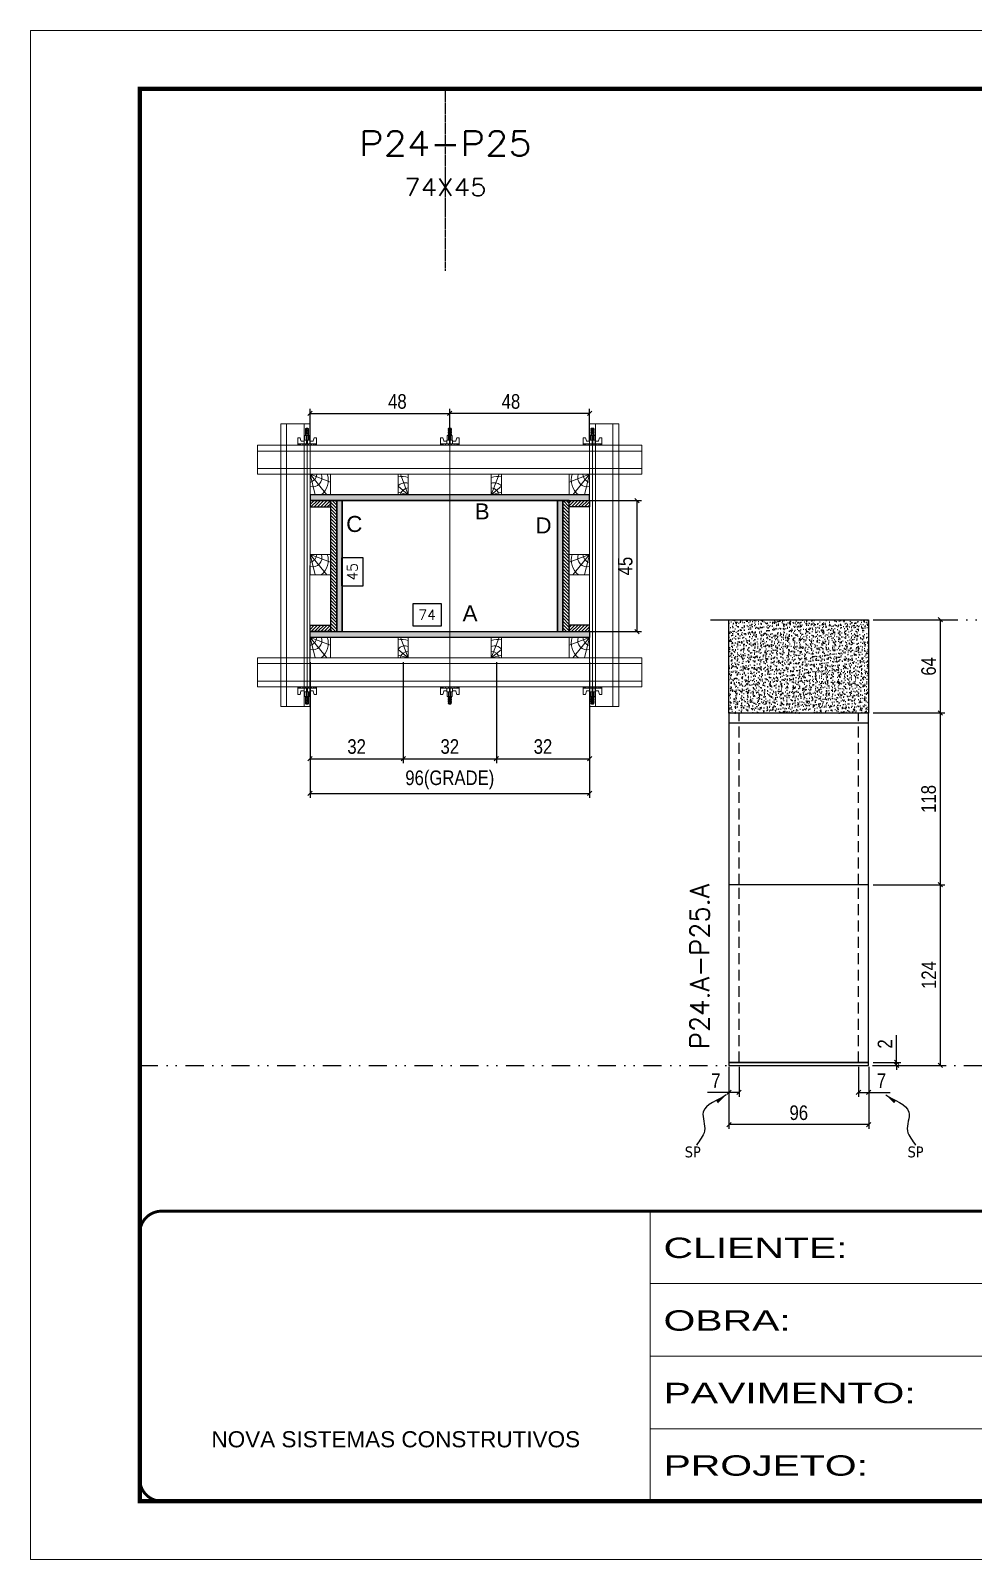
# Model space of a CAD drawing. Extents: x 14400 to 27878, y -21631 to 6985.
# Drawn here: x 17583 to 18231, y -5551 to -4501 of the extents above; entities that cross this region are included whole.
import ezdxf
from ezdxf.enums import TextEntityAlignment as Align

# ---------------------------------------------------------------- set-up
doc = ezdxf.new("R2010")
doc.units = 0
for name, pattern in [('CONTINUO', [0]), ('DASHED', [0.75, 0.5, -0.25]), ('DIVIDE2', [0.625, 0.25, -0.125, 0, -0.125, 0, -0.125]), ('HIDDEN', [0.375, 0.25, -0.125])]:
    doc.linetypes.add(name, pattern=pattern)
for name, color, linetype in [('CHAPA', 1, 'Continuous'), ('COTA', 241, 'Continuous'), ('MEIO_PONT', 93, 'Continuous'), ('Nível', 160, 'Continuous'), ('Painéis', 200, 'Continuous'), ('SARR_2.2x7', 40, 'Continuous'), ('SARRAFO', 251, 'Continuous'), ('Sarrafo de Pressão', 42, 'HIDDEN'), ('texto', 7, 'Continuous'), ('Texto de Titulo', 7, 'Continuous'), ('Texto Qtd Sarr', 242, 'Continuous'), ('TEXTO_GERAL', 7, 'Continuous')]:
    doc.layers.add(name, color=color, linetype=linetype)
for name, color, linetype, lineweight in [('Folhas', 255, 'Continuous', 9), ('Hachura', 251, 'Continuous', 9), ('Madeira', 126, 'Continuous', 18), ('Perfil Metálico', 224, 'Continuous', 18), ('SARRAFO DE PRESSAO', 251, 'DASHED', 9), ('Texto Seção', 7, 'Continuous', 15)]:
    doc.layers.add(name, color=color, linetype=linetype, lineweight=lineweight)
doc.styles.add('ARIAL', font='arial.ttf')
doc.styles.add('COTA TECNICA', font='techl___.ttf', dxfattribs={"height": 10})
doc.styles.add('COTA TECNICA 2X', font='techl___.ttf', dxfattribs={"height": 10})
doc.styles.add('COTA TECNICA-50', font='techl___.ttf', dxfattribs={"height": 10})
doc.styles.add('REGUA-120', font='ROMANS.shx', dxfattribs={"height": 15})
doc.styles.add('ROMANS', font='romans.shx')
doc.styles.get("Standard").update_dxf_attribs({"font": 'arial.ttf'})
doc.styles.add('Tecnologia', font='')
doc.styles.get('Tecnologia').set_extended_font_data('Forgotten Futurist')
doc.dimstyles.new('COTA PAINEL-50', dxfattribs={"dimtxt": 10, "dimasz": 3, "dimexe": 3, "dimexo": 3, "dimgap": 3, "dimtad": 1, "dimdec": 1, "dimzin": 12, "dimdsep": 46, "dimtxsty": 'COTA TECNICA-50', "dimblk1": 'OBLIQUE', "dimblk2": 'OBLIQUE', "dimsah": 1, "dimcen": 0.9, "dimclrd": 4, "dimclre": 4, "dimclrt": 240, "dimadec": 1, "dimazin": 3, "dimtfac": 1, "dimtdec": 1, "dimtmove": 0, "dimatfit": 3, "dimfxl": 1, "dimtolj": 1, "dimtzin": 12, "dimarcsym": 0})
doc.dimstyles.new('PAINEL', dxfattribs={"dimtxt": 10, "dimasz": 3, "dimexe": 3, "dimexo": 3, "dimgap": 3, "dimtad": 1, "dimdec": 1, "dimzin": 12, "dimdsep": 46, "dimtxsty": 'COTA TECNICA', "dimblk1": 'OBLIQUE', "dimblk2": 'OBLIQUE', "dimsah": 1, "dimcen": 0.9, "dimclrd": 4, "dimclre": 4, "dimclrt": 240, "dimadec": 1, "dimazin": 3, "dimtfac": 1, "dimtdec": 1, "dimtmove": 0, "dimatfit": 3, "dimfxl": 1, "dimtolj": 1, "dimtzin": 12, "dimarcsym": 0})
doc.dimstyles.new('SECAO PILAR', dxfattribs={"dimtxt": 10, "dimasz": 3, "dimexe": 3, "dimexo": 3, "dimgap": 3, "dimtad": 1, "dimdec": 1, "dimlfac": 0.5, "dimzin": 12, "dimdsep": 46, "dimtxsty": 'COTA TECNICA 2X', "dimblk1": 'OBLIQUE', "dimblk2": 'OBLIQUE', "dimsah": 1, "dimcen": 0.9, "dimclrd": 256, "dimclre": 256, "dimclrt": 256, "dimadec": 1, "dimazin": 3, "dimtfac": 1, "dimtdec": 1, "dimtmove": 0, "dimatfit": 3, "dimfxl": 1, "dimtolj": 1, "dimtzin": 12, "dimarcsym": 0})
doc.dimstyles.new('SECÇÃO 2', dxfattribs={"dimtxt": 7, "dimasz": 6, "dimexe": 0.18, "dimexo": 2, "dimgap": -4, "dimtad": 3, "dimdec": 1, "dimlfac": 0.5, "dimzin": 12, "dimdsep": 46, "dimtxsty": 'ROMANS', "dimblk": 'ARCHTICK', "dimcen": 0.09, "dimse1": 1, "dimse2": 1, "dimsd1": 1, "dimsd2": 1, "dimclrd": 180, "dimclre": 5, "dimclrt": 1, "dimadec": 0, "dimazin": 3, "dimtfac": 1, "dimtdec": 1, "dimtofl": 0, "dimtmove": 0, "dimatfit": 3, "dimldrblk": 'ARCHTICK', "dimfxl": 1, "dimtolj": 1, "dimtzin": 0, "dimarcsym": 0})
doc.dimstyles.get("Standard").update_dxf_attribs({"dimtxt": 0.18, "dimasz": 0.18, "dimexe": 0.18, "dimexo": 0.0625, "dimgap": 0.09, "dimtad": 0, "dimtih": 1, "dimtoh": 1, "dimdec": 4, "dimzin": 0, "dimdsep": 46, "dimtxsty": 'Standard', "dimcen": 0.09, "dimadec": 0, "dimazin": 0, "dimtfac": 1, "dimtdec": 4, "dimtofl": 0, "dimtmove": 0, "dimatfit": 3, "dimfxl": 1, "dimtolj": 1, "dimtzin": 0, "dimarcsym": 0})

# ---------------------------------------------------------------- blocks, each defined once
blk = doc.blocks.new('9999999999')
at = {"color": 30, "linetype": 'CONTINUO'}
for p, q in [((98564.6, 34230.2), (98564.6, 34429.4)), ((98564.6, 34379.6), (99584, 34379.6)), ((98564.6, 34329.8), (99488, 34329.8)), ((98564.6, 34280), (99488, 34280))]:
    blk.add_line(p, q, dxfattribs=at)
at = {"color": 30, "linetype": 'CONTINUO', "const_width": 2}
blk.add_lwpolyline([(99584, 34230.2), (99584, 34414.4, 0.414214), (99569, 34429.4), (98229, 34429.4, 0.414214), (98214, 34414.4), (98214, 34245.2, 0.414214), (98229, 34230.2), (99584, 34230.2)], format="xyb", dxfattribs=at)
at = {"layer": 'Folhas'}
blk.add_lwpolyline([(98139, 34190.2), (99624, 34190.2), (99624, 35240.2), (98139, 35240.2)], close=True, dxfattribs=at)
at = {"layer": 'Folhas', "color": 30, "const_width": 3}
blk.add_lwpolyline([(98214, 34230.2), (99584, 34230.2), (99584, 35200.2), (98214, 35200.2)], close=True, dxfattribs=at)
at = {"color": 7, "linetype": 'Continuous', "ltscale": 5, "style": 'ARIAL'}
blk.add_text('NOVA SISTEMAS CONSTRUTIVOS', height=11.059, dxfattribs=at).set_placement((98263.2, 34267.2))
at = {"layer": 'Folhas', "color": 7, "style": 'Tecnologia', "width": 1.5}
for s, p in [('CLIENTE:', (98573.7, 34397.2)), ('OBRA:', (98573.7, 34347.3)), ('PAVIMENTO:', (98573.7, 34297.5)), ('PROJETO:', (98573.7, 34247.7))]:
    blk.add_text(s, height=14, dxfattribs=at).set_placement(p)
blk = doc.blocks.new('titulo1')
at = {"layer": 'Defpoints', "color": 252, "linetype": 'HIDDEN', "ltscale": 2}
blk.add_line((0, 0), (0, 125), dxfattribs=at)
at = {"layer": 'Defpoints', "style": 'ROMANS', "oblique": 15}
blk.add_attdef('FOLHA', text='', height=10, dxfattribs=at).set_placement((0, 15.6), align=Align.MIDDLE_CENTER)
at = {"layer": 'Texto Qtd Sarr', "color": 3, "style": 'ROMANS', "oblique": 15}
for tag, height, p in [('TITULO', 17, (0, 71.4)), ('SEÇÃO', 12, (0, 41.5))]:
    blk.add_attdef(tag, text='', height=height, dxfattribs=at).set_placement(p, align=Align.MIDDLE_CENTER)
blk = doc.blocks.new('*D2162')
at = {"layer": 'COTA', "color": 180, "lineweight": -2, "transparency": 16777216}
for p, q in [((17865.6, -4894.8), (17845.9, -4894.8)), ((17845.9, -4894.8), (17845.9, -4909.8)), ((17865.6, -4909.8), (17865.6, -4894.8)), ((17845.9, -4909.8), (17865.6, -4909.8))]:
    blk.add_line(p, q, dxfattribs=at)
at = {"layer": 'Defpoints', "color": 0, "transparency": 16777216}
for p in [(17797.4, -4913.8), (17945.4, -4913.8), (17945.4, -4913.8)]:
    blk.add_point(p, dxfattribs=at)
at = {"layer": 'COTA', "color": 1, "transparency": 16777216, "insert": (17855.8, -4902.3), "char_height": 7, "attachment_point": 5, "style": 'ROMANS'}
blk.add_mtext('\\A1;74', dxfattribs=at)
blk = doc.blocks.new('_ArchTick')
at = {"color": 0, "linetype": 'ByBlock', "const_width": 0.15}
blk.add_lwpolyline([(-0.5, -0.5), (0.5, 0.5)], dxfattribs=at)
blk = doc.blocks.new('*D2163')
at = {"layer": 'COTA', "color": 180, "lineweight": -2, "transparency": 16777216}
for p, q in [((17812, -4863.1), (17797, -4863.1)), ((17797, -4863.1), (17797, -4882.4)), ((17812, -4882.4), (17812, -4863.1)), ((17797, -4882.4), (17812, -4882.4))]:
    blk.add_line(p, q, dxfattribs=at)
at = {"layer": 'Defpoints', "color": 0, "transparency": 16777216}
for p in [(17797.4, -4823.8), (17816, -4823.8), (17797.4, -4913.8)]:
    blk.add_point(p, dxfattribs=at)
at = {"layer": 'COTA', "color": 1, "transparency": 16777216, "insert": (17804.5, -4872.8), "char_height": 7, "attachment_point": 5, "rotation": 90, "style": 'ROMANS'}
blk.add_mtext('\\A1;45', dxfattribs=at)
blk = doc.blocks.new('_Oblique')
at = {"color": 0, "linetype": 'ByBlock', "lineweight": -2}
blk.add_line((-0.5, -0.5), (0.5, 0.5), dxfattribs=at)
blk = doc.blocks.new('*D2183')
at = {"layer": 'COTA', "lineweight": -2, "transparency": 16777216}
for p, q in [((17952, -4823.8), (18003, -4823.8)), ((18000, -4913.8), (18000, -4823.8)), ((17952, -4913.8), (18003, -4913.8))]:
    blk.add_line(p, q, dxfattribs=at)
at = {"layer": 'Defpoints', "color": 0, "transparency": 16777216}
for p in [(17949, -4823.8), (18000, -4823.8), (17949, -4913.8)]:
    blk.add_point(p, dxfattribs=at)
at = {"layer": 'COTA', "lineweight": -2, "transparency": 16777216, "xscale": 3, "yscale": 3, "zscale": 3}
for p, rotation in [((18000, -4823.8), 90), ((18000, -4913.8), 270)]:
    blk.add_blockref('_Oblique', p, dxfattribs=dict(at, rotation=rotation))
at = {"layer": 'COTA', "transparency": 16777216, "insert": (17991.9, -4868.8), "char_height": 10, "attachment_point": 5, "rotation": 90, "style": 'COTA TECNICA 2X'}
blk.add_mtext('\\A1;45', dxfattribs=at)
blk = doc.blocks.new('*D2164')
at = {"layer": 'COTA', "lineweight": -2, "transparency": 16777216}
for p, q in [((17775.4, -4934.8), (17775.4, -5027.9)), ((17967.4, -4934.8), (17967.4, -5027.9)), ((17775.4, -5024.9), (17967.4, -5024.9))]:
    blk.add_line(p, q, dxfattribs=at)
at = {"layer": 'Defpoints', "color": 0, "transparency": 16777216}
for p in [(17775.4, -4931.8), (17967.4, -4931.8), (17967.4, -5024.9)]:
    blk.add_point(p, dxfattribs=at)
at = {"layer": 'COTA', "lineweight": -2, "transparency": 16777216, "xscale": 3, "yscale": 3, "zscale": 3, "rotation": 180}
blk.add_blockref('_Oblique', (17775.4, -5024.9), dxfattribs=at)
at = {"layer": 'COTA', "lineweight": -2, "transparency": 16777216, "xscale": 3, "yscale": 3, "zscale": 3}
blk.add_blockref('_Oblique', (17967.4, -5024.9), dxfattribs=at)
at = {"layer": 'COTA', "transparency": 16777216, "insert": (17871.4, -5015.7), "char_height": 10, "attachment_point": 5, "style": 'COTA TECNICA 2X'}
blk.add_mtext('\\A1;96(GRADE)', dxfattribs=at)
blk = doc.blocks.new('*D2165')
at = {"layer": 'COTA', "lineweight": -2, "transparency": 16777216}
for p, q in [((17903.4, -4934.8), (17903.4, -5004.1)), ((17967.4, -4934.8), (17967.4, -5004.1)), ((17903.4, -5001.1), (17967.4, -5001.1))]:
    blk.add_line(p, q, dxfattribs=at)
at = {"layer": 'Defpoints', "color": 0, "transparency": 16777216}
for p in [(17903.4, -4931.8), (17967.4, -4931.8), (17967.4, -5001.1)]:
    blk.add_point(p, dxfattribs=at)
at = {"layer": 'COTA', "lineweight": -2, "transparency": 16777216, "xscale": 3, "yscale": 3, "zscale": 3, "rotation": 180}
blk.add_blockref('_Oblique', (17903.4, -5001.1), dxfattribs=at)
at = {"layer": 'COTA', "lineweight": -2, "transparency": 16777216, "xscale": 3, "yscale": 3, "zscale": 3}
blk.add_blockref('_Oblique', (17967.4, -5001.1), dxfattribs=at)
at = {"layer": 'COTA', "transparency": 16777216, "insert": (17935.4, -4992.8), "char_height": 10, "attachment_point": 5, "style": 'COTA TECNICA 2X'}
blk.add_mtext('\\A1;32', dxfattribs=at)
blk = doc.blocks.new('*D2166')
at = {"layer": 'COTA', "lineweight": -2, "transparency": 16777216}
for p, q in [((17775.4, -4934.8), (17775.4, -5004.1)), ((17839.4, -4934.8), (17839.4, -5004.1)), ((17775.4, -5001.1), (17839.4, -5001.1))]:
    blk.add_line(p, q, dxfattribs=at)
at = {"layer": 'Defpoints', "color": 0, "transparency": 16777216}
for p in [(17775.4, -4931.8), (17839.4, -4931.8), (17839.4, -5001.1)]:
    blk.add_point(p, dxfattribs=at)
at = {"layer": 'COTA', "lineweight": -2, "transparency": 16777216, "xscale": 3, "yscale": 3, "zscale": 3, "rotation": 180}
blk.add_blockref('_Oblique', (17775.4, -5001.1), dxfattribs=at)
at = {"layer": 'COTA', "lineweight": -2, "transparency": 16777216, "xscale": 3, "yscale": 3, "zscale": 3}
blk.add_blockref('_Oblique', (17839.4, -5001.1), dxfattribs=at)
at = {"layer": 'COTA', "transparency": 16777216, "insert": (17807.4, -4992.8), "char_height": 10, "attachment_point": 5, "style": 'COTA TECNICA 2X'}
blk.add_mtext('\\A1;32', dxfattribs=at)
blk = doc.blocks.new('*D2167')
at = {"layer": 'COTA', "lineweight": -2, "transparency": 16777216}
for p, q in [((17839.4, -4934.8), (17839.4, -5004.1)), ((17903.4, -4934.8), (17903.4, -5004.1)), ((17839.4, -5001.1), (17903.4, -5001.1))]:
    blk.add_line(p, q, dxfattribs=at)
at = {"layer": 'Defpoints', "color": 0, "transparency": 16777216}
for p in [(17839.4, -4931.8), (17903.4, -4931.8), (17903.4, -5001.1)]:
    blk.add_point(p, dxfattribs=at)
at = {"layer": 'COTA', "lineweight": -2, "transparency": 16777216, "xscale": 3, "yscale": 3, "zscale": 3, "rotation": 180}
blk.add_blockref('_Oblique', (17839.4, -5001.1), dxfattribs=at)
at = {"layer": 'COTA', "lineweight": -2, "transparency": 16777216, "xscale": 3, "yscale": 3, "zscale": 3}
blk.add_blockref('_Oblique', (17903.4, -5001.1), dxfattribs=at)
at = {"layer": 'COTA', "transparency": 16777216, "insert": (17871.4, -4992.8), "char_height": 10, "attachment_point": 5, "style": 'COTA TECNICA 2X'}
blk.add_mtext('\\A1;32', dxfattribs=at)
blk = doc.blocks.new('*D2168')
at = {"layer": 'COTA', "lineweight": -2, "transparency": 16777216}
for p, q in [((17775.4, -4782.8), (17775.4, -4760.9)), ((17775.4, -4763.9), (17871.4, -4763.9)), ((17871.4, -4782.8), (17871.4, -4760.9))]:
    blk.add_line(p, q, dxfattribs=at)
at = {"layer": 'Defpoints', "color": 0, "transparency": 16777216}
for p in [(17871.4, -4763.9), (17775.4, -4785.8), (17871.4, -4785.8)]:
    blk.add_point(p, dxfattribs=at)
at = {"layer": 'COTA', "lineweight": -2, "transparency": 16777216, "xscale": 3, "yscale": 3, "zscale": 3, "rotation": 180}
blk.add_blockref('_Oblique', (17775.4, -4763.9), dxfattribs=at)
at = {"layer": 'COTA', "lineweight": -2, "transparency": 16777216, "xscale": 3, "yscale": 3, "zscale": 3}
blk.add_blockref('_Oblique', (17871.4, -4763.9), dxfattribs=at)
at = {"layer": 'COTA', "transparency": 16777216, "insert": (17835.4, -4755.8), "char_height": 10, "attachment_point": 5, "style": 'COTA TECNICA 2X'}
blk.add_mtext('\\A1;48', dxfattribs=at)
blk = doc.blocks.new('*D2169')
at = {"layer": 'COTA', "lineweight": -2, "transparency": 16777216}
for p, q in [((17871.4, -4782.8), (17871.4, -4760.9)), ((17967.4, -4763.9), (17871.4, -4763.9)), ((17967.4, -4782.8), (17967.4, -4760.9))]:
    blk.add_line(p, q, dxfattribs=at)
at = {"layer": 'Defpoints', "color": 0, "transparency": 16777216}
for p in [(17871.4, -4763.9), (17871.4, -4785.8), (17967.4, -4785.8)]:
    blk.add_point(p, dxfattribs=at)
at = {"layer": 'COTA', "lineweight": -2, "transparency": 16777216, "xscale": 3, "yscale": 3, "zscale": 3, "rotation": 180}
blk.add_blockref('_Oblique', (17871.4, -4763.9), dxfattribs=at)
at = {"layer": 'COTA', "lineweight": -2, "transparency": 16777216, "xscale": 3, "yscale": 3, "zscale": 3}
blk.add_blockref('_Oblique', (17967.4, -4763.9), dxfattribs=at)
at = {"layer": 'COTA', "transparency": 16777216, "insert": (17913.4, -4755.8), "char_height": 10, "attachment_point": 5, "style": 'COTA TECNICA 2X'}
blk.add_mtext('\\A1;48', dxfattribs=at)
blk = doc.blocks.new('C')
at = {"layer": 'Hachura', "color": 0}
for p, q in [((0, 3.22), (0, -3.22)), ((0.45, 3.22), (0, 3.22)), ((0.46, 3.16), (0, 3.16)), ((0.46, 3.05), (0, 3.05)), ((0.46, 2.88), (0, 2.88)), ((0, 2.75), (0, -1.16)), ((0.46, 2.65), (0, 2.65)), ((0.46, 2.23), (0, 2.23)), ((0.46, 1.51), (0, 1.51)), ((0.39, 0.49), (0.17, 0.49)), ((0.45, -3.23), (0.45, 3.22)), ((0.45, 3.22), (2.58, 3.22)), ((1.74, 0.97), (0.45, 0.97)), ((1.45, 0.1), (0.45, 0.1)), ((1.35, 1.94), (1.35, 0.96)), ((2.58, 2.39), (1.47, 2.09)), ((1.74, -0.97), (1.74, 0.97)), ((1.74, 0.97), (1.74, 0.84)), ((1.74, 0.97), (1.74, 0.84)), ((1.74, 0.84), (3.35, 0.84)), ((3.35, 0.45), (1.74, 0.45)), ((2.58, 3.22), (2.58, 2.39)), ((3.32, 0.84), (3.32, -0.84)), ((3.35, 0.84), (3.35, -0.84)), ((3.68, 0.45), (3.35, 0.45)), ((3.84, -0.52), (3.35, 0.45)), ((3.35, 0.06), (3.67, -0.57)), ((3.68, 0.45), (4.16, -0.52)), ((3.72, 0.5), (4.25, -0.57)), ((4.37, -0.55), (3.83, 0.53)), ((4.15, 0.45), (3.93, 0.45)), ((4.42, -0.52), (3.93, 0.45)), ((4.15, 0.45), (4.26, 0.45)), ((4.26, 0.45), (4.74, -0.52)), ((4.3, 0.5), (4.83, -0.57)), ((4.95, -0.55), (4.41, 0.53)), ((4.51, 0.45), (4.84, 0.45)), ((5, -0.52), (4.51, 0.45)), ((4.84, 0.45), (5.32, -0.52)), ((4.88, 0.5), (5.41, -0.57)), ((5.53, -0.55), (4.99, 0.53)), ((5.58, -0.52), (5.09, 0.45)), ((5.42, 0.45), (5.09, 0.45)), ((5.58, -0.52), (5.09, 0.45)), ((5.42, 0.45), (5.74, -0.19)), ((5.46, 0.5), (5.74, -0.07)), ((5.74, 0.19), (5.57, 0.53)), ((5.74, 0.32), (5.68, 0.45)), ((5.68, 0.45), (5.74, 0.45)), ((5.74, 0.45), (5.9, 0.29)), ((5.74, 0.45), (5.74, -0.52)), ((5.9, -0.36), (5.9, 0.29)), ((0.45, 0), (0, 0)), ((0.46, -1.52), (0, -1.52)), ((0.46, -2.23), (0, -2.23)), ((0.46, -2.65), (0, -2.65)), ((0.46, -2.88), (0, -2.88)), ((0.46, -3.05), (0, -3.05)), ((0.46, -3.16), (0, -3.16)), ((0, -3.22), (2.57, -3.22)), ((0.08, -0.48), (0.29, -0.48)), ((0.29, -0.48), (0.4, -0.48)), ((0.45, 0), (0.45, -0.97)), ((0.45, -0.16), (1.45, -0.16)), ((0.45, -0.65), (0.45, -0.32)), ((0.45, -3.23), (0.45, -0.65)), ((0.45, -0.97), (1.74, -0.97)), ((1.35, -1.94), (1.35, -0.97)), ((2.58, -2.39), (1.47, -2.1)), ((3.35, -0.32), (1.74, -0.32)), ((3.35, -0.84), (1.74, -0.84)), ((2.58, -3.23), (2.58, -2.39)), ((3.35, -0.07), (3.58, -0.52)), ((3.35, -0.52), (3.58, -0.52)), ((3.84, -0.52), (4.16, -0.52)), ((4.42, -0.52), (4.74, -0.52)), ((4.63, -0.52), (4.74, -0.52)), ((5, -0.52), (5.32, -0.52)), ((5.58, -0.52), (5.74, -0.52)), ((5.74, -0.52), (5.9, -0.36)), ((5.74, -0.52), (5.74, -0.52))]:
    blk.add_line(p, q, dxfattribs=at)
for centre, radius, start, end in [((1.52, 1.94), 0.161, 104.7436, 180), ((1.44, -0.03), 0.129, 272.695, 87.305), ((3.81, 0.39), 0.143, 25.5688, 154.4312), ((4.39, 0.39), 0.143, 25.5688, 154.4312), ((4.97, 0.39), 0.143, 25.5688, 154.4312), ((5.55, 0.39), 0.143, 25.5688, 154.4312), ((0.17, -0.37), 0.174, 221.744, 317.8592), ((1.52, -1.94), 0.161, 180, 255.2564), ((3.71, -0.4), 0.174, 222.1408, 318.256), ((4.29, -0.4), 0.174, 222.1408, 318.256), ((4.87, -0.4), 0.174, 222.1408, 318.256), ((5.45, -0.4), 0.174, 222.1408, 318.256), ((5.61, -0.4), 0.174, 317.8592, 318.256)]:
    blk.add_arc(centre, radius, start, end, dxfattribs=at)
blk = doc.blocks.new('PONTALETE')
at = {"layer": 'Madeira'}
for q in [(2.71, 7), (7, 5.76), (7, 1.74)]:
    blk.add_line((0, 0), q, dxfattribs=at)
blk.add_lwpolyline([(0, 0), (7, 0), (7, 7), (0, 7)], close=True, dxfattribs=at)
for centre, radius, start, end in [((2.04, 0.06), 6.23, 37.2818, 109.0913), ((1.09, 0.9), 3.19, 343.603, 109.9847), ((-0.21, -0.78), 3.09, 14.6322, 86.0383)]:
    blk.add_arc(centre, radius, start, end, dxfattribs=at)
blk = doc.blocks.new('MEIO PONTALETE')
at = {"layer": 'Madeira'}
for q in [(2.71, 7), (3.5, 2.88), (3.5, 0.87)]:
    blk.add_line((0, 0), q, dxfattribs=at)
blk.add_lwpolyline([(0, 0), (3.5, 0), (3.5, 7), (0, 7)], close=True, dxfattribs=at)
for centre, radius, start, end in [((2.04, 0.06), 6.23, 76.4499, 109.0913), ((1.09, 0.9), 3.19, 40.9063, 109.9847), ((-0.21, -0.78), 3.09, 14.6322, 86.0383)]:
    blk.add_arc(centre, radius, start, end, dxfattribs=at)
blk = doc.blocks.new('*D2154')
at = {"layer": 'COTA', "color": 4, "lineweight": -2, "transparency": 16777216}
for p, q in [((18063.1, -5212.7), (18063.1, -5255.4)), ((18159.1, -5212.7), (18159.1, -5255.4)), ((18159.1, -5252.4), (18063.1, -5252.4))]:
    blk.add_line(p, q, dxfattribs=at)
at = {"layer": 'Defpoints', "color": 0, "transparency": 16777216}
for p in [(18063.1, -5209.7), (18159.1, -5209.7), (18063.1, -5252.4)]:
    blk.add_point(p, dxfattribs=at)
at = {"layer": 'COTA', "color": 4, "lineweight": -2, "transparency": 16777216, "xscale": 3, "yscale": 3, "zscale": 3, "rotation": 180}
blk.add_blockref('_Oblique', (18063.1, -5252.4), dxfattribs=at)
at = {"layer": 'COTA', "color": 4, "lineweight": -2, "transparency": 16777216, "xscale": 3, "yscale": 3, "zscale": 3}
blk.add_blockref('_Oblique', (18159.1, -5252.4), dxfattribs=at)
at = {"layer": 'COTA', "color": 240, "transparency": 16777216, "insert": (18111.1, -5244.3), "char_height": 10, "attachment_point": 5, "style": 'COTA TECNICA'}
blk.add_mtext('\\A1;96', dxfattribs=at)
blk = doc.blocks.new('*D2155')
at = {"layer": 'COTA', "color": 4, "lineweight": -2, "transparency": 16777216}
for p, q in [((18152.1, -5212.7), (18152.1, -5233.3)), ((18159.1, -5214.7), (18159.1, -5233.3)), ((18152.1, -5230.3), (18159.1, -5230.3)), ((18159.1, -5230.3), (18173.8, -5230.3))]:
    blk.add_line(p, q, dxfattribs=at)
at = {"layer": 'Defpoints', "color": 0, "transparency": 16777216}
for p in [(18152.1, -5209.7), (18159.1, -5211.7), (18159.1, -5230.3)]:
    blk.add_point(p, dxfattribs=at)
at = {"layer": 'COTA', "color": 4, "lineweight": -2, "transparency": 16777216, "xscale": 3, "yscale": 3, "zscale": 3, "rotation": 180}
blk.add_blockref('_Oblique', (18152.1, -5230.3), dxfattribs=at)
at = {"layer": 'COTA', "color": 4, "lineweight": -2, "transparency": 16777216, "xscale": 3, "yscale": 3, "zscale": 3}
blk.add_blockref('_Oblique', (18159.1, -5230.3), dxfattribs=at)
at = {"layer": 'COTA', "color": 240, "transparency": 16777216, "insert": (18167.9, -5222.2), "char_height": 10, "attachment_point": 5, "style": 'COTA TECNICA-50'}
blk.add_mtext('\\A1;7', dxfattribs=at)
blk = doc.blocks.new('*D2156')
at = {"layer": 'COTA', "color": 4, "lineweight": -2, "transparency": 16777216}
for p, q in [((18063.1, -5214.7), (18063.1, -5233.3)), ((18070.1, -5212.7), (18070.1, -5233.3)), ((18063.1, -5230.3), (18048.3, -5230.3)), ((18070.1, -5230.3), (18063.1, -5230.3))]:
    blk.add_line(p, q, dxfattribs=at)
at = {"layer": 'Defpoints', "color": 0, "transparency": 16777216}
for p in [(18063.1, -5211.7), (18070.1, -5209.7), (18063.1, -5230.3)]:
    blk.add_point(p, dxfattribs=at)
at = {"layer": 'COTA', "color": 4, "lineweight": -2, "transparency": 16777216, "xscale": 3, "yscale": 3, "zscale": 3, "rotation": 180}
blk.add_blockref('_Oblique', (18063.1, -5230.3), dxfattribs=at)
at = {"layer": 'COTA', "color": 4, "lineweight": -2, "transparency": 16777216, "xscale": 3, "yscale": 3, "zscale": 3}
blk.add_blockref('_Oblique', (18070.1, -5230.3), dxfattribs=at)
at = {"layer": 'COTA', "color": 240, "transparency": 16777216, "insert": (18054.2, -5222.2), "char_height": 10, "attachment_point": 5, "style": 'COTA TECNICA-50'}
blk.add_mtext('\\A1;7', dxfattribs=at)
blk = doc.blocks.new('*D2177')
at = {"layer": 'COTA', "color": 4, "linetype": 'ByBlock', "lineweight": -2, "transparency": 16777216}
for p, q in [((18162.1, -5087.7), (18211.4, -5087.7)), ((18208.4, -5211.7), (18208.4, -5087.7)), ((18162.1, -5211.7), (18211.4, -5211.7))]:
    blk.add_line(p, q, dxfattribs=at)
at = {"layer": 'Defpoints', "color": 0, "linetype": 'ByBlock', "transparency": 16777216}
for p in [(18159.1, -5087.7), (18208.4, -5087.7), (18159.1, -5211.7)]:
    blk.add_point(p, dxfattribs=at)
at = {"layer": 'COTA', "color": 4, "linetype": 'ByBlock', "lineweight": -2, "transparency": 16777216, "xscale": 3, "yscale": 3, "zscale": 3}
for p, rotation in [((18208.4, -5087.7), 90), ((18208.4, -5211.7), 270)]:
    blk.add_blockref('_Oblique', p, dxfattribs=dict(at, rotation=rotation))
at = {"layer": 'COTA', "color": 240, "linetype": 'ByBlock', "transparency": 16777216, "insert": (18200.4, -5149.7), "char_height": 10, "attachment_point": 5, "rotation": 90, "style": 'COTA TECNICA'}
blk.add_mtext('\\A1;124', dxfattribs=at)
blk = doc.blocks.new('*D2157')
at = {"layer": 'COTA', "color": 4, "lineweight": -2, "transparency": 16777216}
for p, q in [((18178.3, -5209.7), (18178.3, -5190.9)), ((18162.1, -5209.7), (18181.3, -5209.7)), ((18162.1, -5211.7), (18181.3, -5211.7)), ((18178.3, -5211.7), (18178.3, -5209.7)), ((18178.3, -5211.7), (18178.3, -5214.7))]:
    blk.add_line(p, q, dxfattribs=at)
at = {"layer": 'Defpoints', "color": 0, "transparency": 16777216}
for p in [(18159.1, -5209.7), (18159.1, -5211.7), (18178.3, -5211.7)]:
    blk.add_point(p, dxfattribs=at)
at = {"layer": 'COTA', "color": 4, "lineweight": -2, "transparency": 16777216, "xscale": 3, "yscale": 3, "zscale": 3}
for p, rotation in [((18178.3, -5209.7), 270), ((18178.3, -5211.7), 90)]:
    blk.add_blockref('_Oblique', p, dxfattribs=dict(at, rotation=rotation))
at = {"layer": 'COTA', "color": 240, "transparency": 16777216, "insert": (18170.3, -5197), "char_height": 10, "attachment_point": 5, "rotation": 90, "style": 'COTA TECNICA-50'}
blk.add_mtext('\\A1;2', dxfattribs=at)
blk = doc.blocks.new('*D2178')
at = {"layer": 'COTA', "color": 4, "linetype": 'ByBlock', "lineweight": -2, "transparency": 16777216}
for p, q in [((18162.1, -5087.7), (18211.4, -5087.7)), ((18208.4, -5211.7), (18208.4, -5087.7)), ((18162.1, -5211.7), (18211.4, -5211.7))]:
    blk.add_line(p, q, dxfattribs=at)
at = {"layer": 'Defpoints', "color": 0, "linetype": 'ByBlock', "transparency": 16777216}
for p in [(18159.1, -5087.7), (18208.4, -5087.7), (18159.1, -5211.7)]:
    blk.add_point(p, dxfattribs=at)
at = {"layer": 'COTA', "color": 4, "linetype": 'ByBlock', "lineweight": -2, "transparency": 16777216, "xscale": 3, "yscale": 3, "zscale": 3}
for p, rotation in [((18208.4, -5087.7), 90), ((18208.4, -5211.7), 270)]:
    blk.add_blockref('_Oblique', p, dxfattribs=dict(at, rotation=rotation))
at = {"layer": 'COTA', "color": 240, "linetype": 'ByBlock', "transparency": 16777216, "insert": (18200.4, -5149.7), "char_height": 10, "attachment_point": 5, "rotation": 90, "style": 'COTA TECNICA'}
blk.add_mtext('\\A1;124', dxfattribs=at)
blk = doc.blocks.new('*D2179')
at = {"layer": 'COTA', "color": 4, "lineweight": -2, "transparency": 16777216}
for p, q in [((18162.1, -4905.7), (18211.4, -4905.7)), ((18208.4, -4969.7), (18208.4, -4905.7)), ((18162.1, -4969.7), (18211.4, -4969.7))]:
    blk.add_line(p, q, dxfattribs=at)
at = {"layer": 'Defpoints', "color": 0, "transparency": 16777216}
for p in [(18159.1, -4905.7), (18208.4, -4905.7), (18159.1, -4969.7)]:
    blk.add_point(p, dxfattribs=at)
at = {"layer": 'COTA', "color": 4, "lineweight": -2, "transparency": 16777216, "xscale": 3, "yscale": 3, "zscale": 3}
for p, rotation in [((18208.4, -4905.7), 90), ((18208.4, -4969.7), 270)]:
    blk.add_blockref('_Oblique', p, dxfattribs=dict(at, rotation=rotation))
at = {"layer": 'COTA', "color": 240, "transparency": 16777216, "insert": (18200.3, -4937.7), "char_height": 10, "attachment_point": 5, "rotation": 90, "style": 'COTA TECNICA'}
blk.add_mtext('\\A1;64', dxfattribs=at)
blk = doc.blocks.new('*D2180')
at = {"layer": 'COTA', "color": 4, "lineweight": -2, "transparency": 16777216}
for p, q in [((18162.1, -4969.7), (18211.4, -4969.7)), ((18208.4, -5087.7), (18208.4, -4969.7)), ((18162.1, -5087.7), (18211.4, -5087.7))]:
    blk.add_line(p, q, dxfattribs=at)
at = {"layer": 'Defpoints', "color": 0, "transparency": 16777216}
for p in [(18159.1, -4969.7), (18208.4, -4969.7), (18159.1, -5087.7)]:
    blk.add_point(p, dxfattribs=at)
at = {"layer": 'COTA', "color": 4, "lineweight": -2, "transparency": 16777216, "xscale": 3, "yscale": 3, "zscale": 3}
for p, rotation in [((18208.4, -4969.7), 90), ((18208.4, -5087.7), 270)]:
    blk.add_blockref('_Oblique', p, dxfattribs=dict(at, rotation=rotation))
at = {"layer": 'COTA', "color": 240, "transparency": 16777216, "insert": (18200.3, -5028.7), "char_height": 10, "attachment_point": 5, "rotation": 90, "style": 'COTA TECNICA'}
blk.add_mtext('\\A1;118', dxfattribs=at)

msp = doc.modelspace()

# ---------------------------------------------------------------- hatches: boundary and pattern name
at = {"layer": 'COTA'}
h = msp.add_hatch(dxfattribs=at)
h.set_pattern_fill('AR-CONC', color=256, scale=0.03)
h.set_pattern_definition([(50, (1448.184, -10369.176), (5.4655401, -0.4781726), [0.5715, -6.2865]), (355, (1448.184, -10369.176), (-1.0573026, 5.7317054), [0.4572, -5.0292175]), (100.451445, (1448.6396, -10369.216), (4.4082374, 5.2535326), [0.4857003, -5.3427073]), (46.1842, (1448.184, -10367.652), (8.1323712, -1.2612698), [0.85725, -9.42975]), (96.63556, (1448.862, -10367.757), (7.122124, 7.4227837), [0.7285507, -8.0140682]), (351.18415, (1448.184, -10367.652), (7.122124, 7.4227837), [0.685799, -7.543792]), (21, (1448.946, -10368.033), (4.5484317, -3.067956), [0.5715, -6.2865]), (326, (1448.946, -10368.033), (1.8540609, 5.525639), [0.4572, -5.0292]), (71.451445, (1449.325, -10368.2886), (6.4024926, 2.457683), [0.4857003, -5.3426981]), (37.5, (1448.1841, -10369.176), (0.0926581, 2.53665117), [0, -4.96824, 0, -5.1054, 0, -5.04825]), (7.5, (1448.184, -10369.176), (2.00458988, 3.00541724), [0, -2.91084, 0, -4.85394, 0, -1.92405]), (327.5, (1446.4849, -10369.176), (4.06771786, -0.17186232), [0, -1.905, 0, -5.9436, 0, -7.8867]), (317.5, (1445.723, -10369.176), (4.44387544, 0.7627947), [0, -2.4765, 0, -3.94716, 0, -5.6007])])
h.paths.add_polyline_path([(18159.07, -4905.741), (18063.07, -4905.741), (18063.07, -4969.741), (18159.07, -4969.741)])
at = {"layer": 'Hachura'}
h = msp.add_hatch(color=256, dxfattribs=at)
h.dxf.hatch_style = 1
h.paths.add_polyline_path([(17967.394, -4823.781), (17967.394, -4819.781), (17775.394, -4819.781), (17775.394, -4823.781)])
h = msp.add_hatch(color=256, dxfattribs=at)
h.dxf.hatch_style = 1
h.paths.add_polyline_path([(17967.394, -4823.781), (17967.394, -4819.781), (17775.394, -4819.781), (17775.394, -4823.781)])
h = msp.add_hatch(dxfattribs=at)
h.set_pattern_fill('ANSI31', color=256, scale=0.5, angle=180, style=0)
h.set_pattern_definition([(225, (8651.4426, -27753.1894), (1.12253202, -1.12253202), [])])
h.paths.add_polyline_path([(17789.394, -4823.781), (17789.394, -4828.181), (17775.394, -4828.181), (17775.394, -4823.781)])
h = msp.add_hatch(dxfattribs=at)
h.set_pattern_fill('ANSI31', color=256, scale=0.5, angle=90, style=0)
h.set_pattern_definition([(135, (-4990.4137, 4637.1706), (-1.12253202, -1.12253202), [])])
h.paths.add_polyline_path([(17793.794, -4913.781), (17789.394, -4913.781), (17789.394, -4823.781), (17793.794, -4823.781)])
h = msp.add_hatch(color=256, dxfattribs=at)
h.dxf.hatch_style = 1
h.paths.add_polyline_path([(17793.794, -4913.781), (17797.394, -4913.781), (17797.394, -4823.781), (17793.794, -4823.781)])
h = msp.add_hatch(color=256, dxfattribs=at)
h.dxf.hatch_style = 1
h.paths.add_polyline_path([(17793.794, -4913.781), (17797.394, -4913.781), (17797.394, -4823.781), (17793.794, -4823.781)])
h = msp.add_hatch(color=256, dxfattribs=at)
h.dxf.hatch_style = 1
h.paths.add_polyline_path([(17945.394, -4913.781), (17948.994, -4913.781), (17948.994, -4823.781), (17945.394, -4823.781)])
h = msp.add_hatch(color=256, dxfattribs=at)
h.dxf.hatch_style = 1
h.paths.add_polyline_path([(17945.394, -4913.781), (17948.994, -4913.781), (17948.994, -4823.781), (17945.394, -4823.781)])
h = msp.add_hatch(dxfattribs=at)
h.set_pattern_fill('ANSI31', color=256, scale=0.5, angle=90, style=0)
h.set_pattern_definition([(135, (-4942.4137, 4595.1706), (-1.12253202, -1.12253202), [])])
h.paths.add_polyline_path([(17948.994, -4823.781), (17953.394, -4823.781), (17953.394, -4913.781), (17948.994, -4913.781)])
h = msp.add_hatch(dxfattribs=at)
h.set_pattern_fill('ANSI31', color=256, scale=0.5, angle=180, style=0)
h.set_pattern_definition([(225, (8464.4426, -27753.1894), (1.12253202, -1.12253202), [])])
h.paths.add_polyline_path([(17953.394, -4823.781), (17953.394, -4828.181), (17967.394, -4828.181), (17967.394, -4823.781)])
h = msp.add_hatch(dxfattribs=at)
h.set_pattern_fill('ANSI31', color=256, scale=0.5, angle=180, style=0)
h.set_pattern_definition([(225, (8651.4426, -27805.1894), (1.12253202, -1.12253202), [])])
h.paths.add_polyline_path([(17789.394, -4913.781), (17789.394, -4909.381), (17775.394, -4909.381), (17775.394, -4913.781)])
h = msp.add_hatch(color=256, dxfattribs=at)
h.dxf.hatch_style = 1
h.paths.add_polyline_path([(17967.394, -4913.781), (17967.394, -4917.781), (17775.394, -4917.781), (17775.394, -4913.781)])
h = msp.add_hatch(color=256, dxfattribs=at)
h.dxf.hatch_style = 1
h.paths.add_polyline_path([(17967.394, -4913.781), (17967.394, -4917.781), (17775.394, -4917.781), (17775.394, -4913.781)])
h = msp.add_hatch(dxfattribs=at)
h.set_pattern_fill('ANSI31', color=256, scale=0.5, angle=180, style=0)
h.set_pattern_definition([(225, (8464.4426, -27805.1894), (1.12253202, -1.12253202), [])])
h.paths.add_polyline_path([(17953.394, -4913.781), (17953.394, -4909.381), (17967.394, -4909.381), (17967.394, -4913.781)])

# ---------------------------------------------------------------- linework, layer by layer
at = {"layer": 'CHAPA'}
for points in [[(17967.394, -4823.781), (17967.394, -4819.781), (17775.394, -4819.781), (17775.394, -4823.781)], [(17967.394, -4823.781), (17967.394, -4819.781), (17775.394, -4819.781), (17775.394, -4823.781)], [(17793.794, -4913.781), (17797.394, -4913.781), (17797.394, -4823.781), (17793.794, -4823.781)], [(17793.794, -4913.781), (17797.394, -4913.781), (17797.394, -4823.781), (17793.794, -4823.781)], [(17945.394, -4913.781), (17948.994, -4913.781), (17948.994, -4823.781), (17945.394, -4823.781)], [(17945.394, -4913.781), (17948.994, -4913.781), (17948.994, -4823.781), (17945.394, -4823.781)], [(17967.394, -4913.781), (17967.394, -4917.781), (17775.394, -4917.781), (17775.394, -4913.781)], [(17967.394, -4913.781), (17967.394, -4917.781), (17775.394, -4917.781), (17775.394, -4913.781)]]:
    msp.add_lwpolyline(points, close=True, dxfattribs=at)
at = {"layer": 'COTA'}
for p, q in [((18063.07, -4969.741), (18063.07, -4905.741)), ((18063.07, -4905.741), (18159.07, -4905.741)), ((18159.07, -4905.741), (18159.07, -4969.741))]:
    msp.add_line(p, q, dxfattribs=at)
at = {"layer": 'Hachura'}
for p, q in [((17773.394, -4962.582), (17773.385, -4778.781)), ((17871.388, -4962.582), (17871.396, -4778.781)), ((17969.395, -4962.582), (17969.404, -4778.781))]:
    msp.add_line(p, q, dxfattribs=at)
at = {"layer": 'Madeira'}
for points in [[(17967.394, -4819.781), (17967.394, -4805.781), (17775.394, -4805.781), (17775.394, -4819.781)], [(17967.394, -4917.781), (17967.394, -4931.781), (17775.394, -4931.781), (17775.394, -4917.781)]]:
    msp.add_lwpolyline(points, close=True, dxfattribs=at)
at = {"layer": 'Nível', "color": 4, "linetype": 'DIVIDE2', "ltscale": 50}
for p, q in [((18050.505, -4905.741), (19028.467, -4905.741)), ((17658.467, -5211.741), (19028.467, -5211.741))]:
    msp.add_line(p, q, dxfattribs=at)
at = {"layer": 'Painéis'}
for p, q in [((18063.07, -4969.741), (18063.07, -5209.741)), ((18159.07, -4969.741), (18063.07, -4969.741)), ((18159.07, -5209.741), (18159.07, -4969.741)), ((18159.07, -5087.741), (18063.07, -5087.741)), ((18063.07, -5209.741), (18159.07, -5209.741))]:
    msp.add_line(p, q, dxfattribs=at)
for points in [[(17797.394, -4823.781), (17797.394, -4913.781), (17945.394, -4913.781), (17945.394, -4823.781)], [(18159.07, -5209.741), (18063.07, -5209.741), (18063.07, -5211.741), (18159.07, -5211.741)]]:
    msp.add_lwpolyline(points, close=True, dxfattribs=at)
at = {"layer": 'Perfil Metálico'}
for p, q in [((17759.339, -4771.148), (17759.339, -4965.252)), ((17771.339, -4771.148), (17771.339, -4965.252)), ((17971.45, -4771.148), (17971.45, -4965.252)), ((17983.45, -4771.148), (17983.45, -4965.252))]:
    msp.add_line(p, q, dxfattribs=at)
for points in [[(17755.399, -4771.148), (17775.399, -4771.148), (17775.339, -4965.252), (17755.339, -4965.252)], [(17987.39, -4771.148), (17967.39, -4771.148), (17967.45, -4965.252), (17987.45, -4965.252)], [(18003.394, -4785.781), (18003.394, -4805.781), (17739.394, -4805.781), (17739.394, -4785.781)], [(17739.394, -4801.781), (17739.394, -4789.781), (18003.394, -4789.781), (18003.394, -4801.781)], [(18003.394, -4951.781), (18003.394, -4931.781), (17739.394, -4931.781), (17739.394, -4951.781)], [(17739.394, -4935.781), (17739.394, -4947.781), (18003.394, -4947.781), (18003.394, -4935.781)]]:
    msp.add_lwpolyline(points, close=True, dxfattribs=at)
at = {"layer": 'SARR_2.2x7'}
msp.add_line((18159.07, -4976.741), (18063.07, -4976.741), dxfattribs=at)
at = {"layer": 'SARRAFO'}
for points in [[(17775.394, -4828.181), (17789.394, -4828.181), (17789.394, -4823.781), (17775.394, -4823.781)], [(17789.394, -4823.781), (17789.394, -4913.781), (17793.794, -4913.781), (17793.794, -4823.781)], [(17953.394, -4913.781), (17953.394, -4823.781), (17948.994, -4823.781), (17948.994, -4913.781)], [(17967.394, -4828.181), (17953.394, -4828.181), (17953.394, -4823.781), (17967.394, -4823.781)], [(17775.394, -4909.381), (17789.394, -4909.381), (17789.394, -4913.781), (17775.394, -4913.781)], [(17967.394, -4909.381), (17953.394, -4909.381), (17953.394, -4913.781), (17967.394, -4913.781)]]:
    msp.add_lwpolyline(points, close=True, dxfattribs=at)
at = {"layer": 'Sarrafo de Pressão', "ltscale": 30}
for p, q in [((18070.07, -5087.741), (18070.07, -4969.741)), ((18152.07, -5087.741), (18152.07, -4969.741)), ((18070.07, -5209.741), (18070.07, -5087.741)), ((18152.07, -5209.741), (18152.07, -5087.741))]:
    msp.add_line(p, q, dxfattribs=at)

# ---------------------------------------------------------------- block references
at = {"layer": 'Hachura', "linetype": 'Continuous', "yscale": 2, "zscale": 2}
for p, xscale, rotation in [((17773.395, -4785.781), -2, 270), ((17871.387, -4785.781), 2, 90), ((17969.394, -4785.781), 2, 90), ((17773.394, -4951.781), 2, 269.9999999999999), ((17871.388, -4951.781), -2, 90), ((17969.395, -4951.781), -2, 90)]:
    msp.add_blockref('C', p, dxfattribs=dict(at, xscale=xscale, rotation=rotation))
at = {"layer": 'MEIO_PONT', "yscale": 2, "zscale": 2}
for p, xscale, rotation in [((17775.394, -4805.781), 2, 269.9999999999999), ((17967.394, -4805.781), -2, 90), ((17775.394, -4860.781), 2, 269.9999999999999), ((17967.394, -4860.781), -2, 90), ((17775.394, -4917.781), 2, 269.9999999999999), ((17967.394, -4917.781), -2, 90)]:
    msp.add_blockref('PONTALETE', p, dxfattribs=dict(at, xscale=xscale, rotation=rotation))
at = {"layer": 'MEIO_PONT', "yscale": 1.999999997962732, "zscale": 1.999999997962732}
for p, xscale in [((17842.894, -4819.781), -1.999999997962732), ((17899.894, -4819.781), 1.999999997962732), ((17842.894, -4931.781), -1.999999997962732), ((17899.894, -4931.781), 1.999999997962732)]:
    msp.add_blockref('MEIO PONTALETE', p, dxfattribs=dict(at, xscale=xscale))
at = {"layer": 'SARRAFO DE PRESSAO', "color": 6, "linetype": 'ByBlock'}
msp.add_blockref('9999999999', (-80555.511, -39741.229), dxfattribs=at)
at = {"layer": 'Texto Seção'}
ref = msp.add_blockref('titulo1', (17868.393, -4666.024), dxfattribs=at)
ref.add_attrib('TITULO', 'P24-P25', dxfattribs={"layer": 'Texto de Titulo', "color": 7, "height": 17, "style": 'ROMANS', "width": 1.1}).set_placement((17868.393, -4578.524), align=Align.MIDDLE_CENTER)
ref.add_attrib('SEÇÃO', '74X45', dxfattribs={"layer": 'Texto de Titulo', "color": 7, "height": 12, "style": 'ROMANS', "width": 1.1}).set_placement((17868.393, -4608.524), align=Align.MIDDLE_CENTER)

# ---------------------------------------------------------------- texts
at = {"layer": 'texto', "color": 0, "char_height": 7.5, "attachment_point": 5}
for insert in [(18038.293, -5271.232), (18191.317, -5271.232)]:
    msp.add_mtext('{\\fTahoma|b0|i0|c0|p34;\\C4;SP}', dxfattribs=dict(at, insert=insert))
at = {"layer": 'Texto Seção', "insert": (18049.599, -5200.489), "char_height": 13, "width": 285.32988, "attachment_point": 7, "rotation": 90, "style": 'REGUA-120'}
msp.add_mtext('P24.A-P25.A', dxfattribs=at)
at = {"layer": 'TEXTO_GERAL', "style": 'ARIAL'}
for s, p in [('B', (17893.658, -4831.232)), ('C', (17805.785, -4839.878)), ('D', (17935.733, -4840.884)), ('A', (17885.311, -4901.202))]:
    msp.add_text(s, height=11, dxfattribs=at).set_placement(p, align=Align.MIDDLE_CENTER)

# ---------------------------------------------------------------- dimensions: what is measured, and where the dimension line sits
at = {"layer": 'COTA'}
for base, p1, p2, dimstyle, picture, middle in [((17871.387, -4763.878), (17775.394, -4785.781), (17871.387, -4785.781), 'SECAO PILAR', '*D2168', (17835.392, -4763.878)), ((17945.394, -4913.781), (17797.394, -4913.781), (17945.394, -4913.781), 'SECÇÃO 2', '*D2162', (17855.78, -4913.781))]:
    dim = msp.add_linear_dim(base=base, p1=p1, p2=p2, dimstyle=dimstyle, dxfattribs=at)
    dim.commit()
    dim.dimension.update_dxf_attribs({"geometry": picture, "text_midpoint": middle, "dimtype": 160})
for base, p1, p2, angle, dimstyle, picture, middle in [((17871.387, -4763.878), (17967.394, -4785.781), (17871.387, -4785.781), 180, 'SECAO PILAR', '*D2169', (17913.392, -4763.878)), ((17815.987, -4823.781), (17797.394, -4913.781), (17797.394, -4823.781), 90, 'SECÇÃO 2', '*D2163', (17815.987, -4872.781)), ((18178.328, -5211.741), (18159.07, -5209.741), (18159.07, -5211.741), 90, 'COTA PAINEL-50', '*D2157', (18178.328, -5196.994))]:
    dim = msp.add_linear_dim(base=base, p1=p1, p2=p2, angle=angle, dimstyle=dimstyle, dxfattribs=at)
    dim.commit()
    dim.dimension.update_dxf_attribs({"geometry": picture, "text_midpoint": middle, "dimtype": 160})
for base, p1, p2, angle, dimstyle, picture, middle in [((18000.032, -4823.781), (17948.994, -4913.781), (17948.994, -4823.781), 90, 'SECAO PILAR', '*D2183', (17991.922, -4868.781)), ((18208.437, -4905.741), (18159.07, -4969.741), (18159.07, -4905.741), 90, 'PAINEL', '*D2179', (18200.335, -4937.741)), ((18208.437, -4969.741), (18159.07, -5087.741), (18159.07, -4969.741), 90, 'PAINEL', '*D2180', (18200.342, -5028.741)), ((18063.07, -5230.251), (18070.07, -5209.741), (18063.07, -5211.741), 180, 'COTA PAINEL-50', '*D2156', (18054.204, -5222.178))]:
    dim = msp.add_linear_dim(base=base, p1=p1, p2=p2, angle=angle, dimstyle=dimstyle, dxfattribs=at)
    dim.commit()
    dim.dimension.update_dxf_attribs({"geometry": picture, "text_midpoint": middle})
dim = msp.add_linear_dim(base=(17967.394, -5024.899), p1=(17775.394, -4931.781), p2=(17967.394, -4931.781), text='<>(GRADE)', dimstyle='SECAO PILAR', dxfattribs=at)
dim.commit()
dim.dimension.update_dxf_attribs({"geometry": '*D2164', "text_midpoint": (17871.394, -5015.678)})
for base, p1, p2, dimstyle, picture, middle in [((17839.394, -5001.057), (17775.394, -4931.781), (17839.394, -4931.781), 'SECAO PILAR', '*D2166', (17807.394, -4992.837)), ((17903.394, -5001.057), (17839.394, -4931.781), (17903.394, -4931.781), 'SECAO PILAR', '*D2167', (17871.394, -4992.837)), ((17967.394, -5001.057), (17903.394, -4931.781), (17967.394, -4931.781), 'SECAO PILAR', '*D2165', (17935.394, -4992.837)), ((18159.07, -5230.251), (18152.07, -5209.741), (18159.07, -5211.741), 'COTA PAINEL-50', '*D2155', (18167.935, -5222.178))]:
    dim = msp.add_linear_dim(base=base, p1=p1, p2=p2, dimstyle=dimstyle, dxfattribs=at)
    dim.commit()
    dim.dimension.update_dxf_attribs({"geometry": picture, "text_midpoint": middle})
at = {"layer": 'COTA', "linetype": 'ByBlock'}
for picture in ['*D2177', '*D2178']:
    dim = msp.add_aligned_dim(p1=(18159.07, -5211.741), p2=(18159.07, -5087.741), distance=-49.367, dimstyle='PAINEL', dxfattribs=at)
    dim.commit()
    dim.dimension.update_dxf_attribs({"geometry": picture, "text_midpoint": (18200.364, -5149.741)})
at = {"layer": 'COTA'}
dim = msp.add_linear_dim(base=(18063.07, -5252.419), p1=(18159.07, -5209.741), p2=(18063.07, -5209.741), angle=180, dimstyle='PAINEL', override={"dimarcsym": 2}, dxfattribs=at)
dim.commit()
dim.dimension.update_dxf_attribs({"geometry": '*D2154', "text_midpoint": (18111.07, -5244.287)})

# ---------------------------------------------------------------- leaders
at = {"layer": 'COTA', "path_type": 1}
for points in [[(18061.241, -5231.921), (18045.455, -5243.756), (18046.381, -5256.763), (18040.828, -5266.545)], [(18170.899, -5231.921), (18186.684, -5243.756), (18185.759, -5256.763), (18191.311, -5266.545)]]:
    msp.add_leader(points, dimstyle='Standard', override={"dimasz": 8}, dxfattribs=at)

doc.saveas('drawing.dxf')
